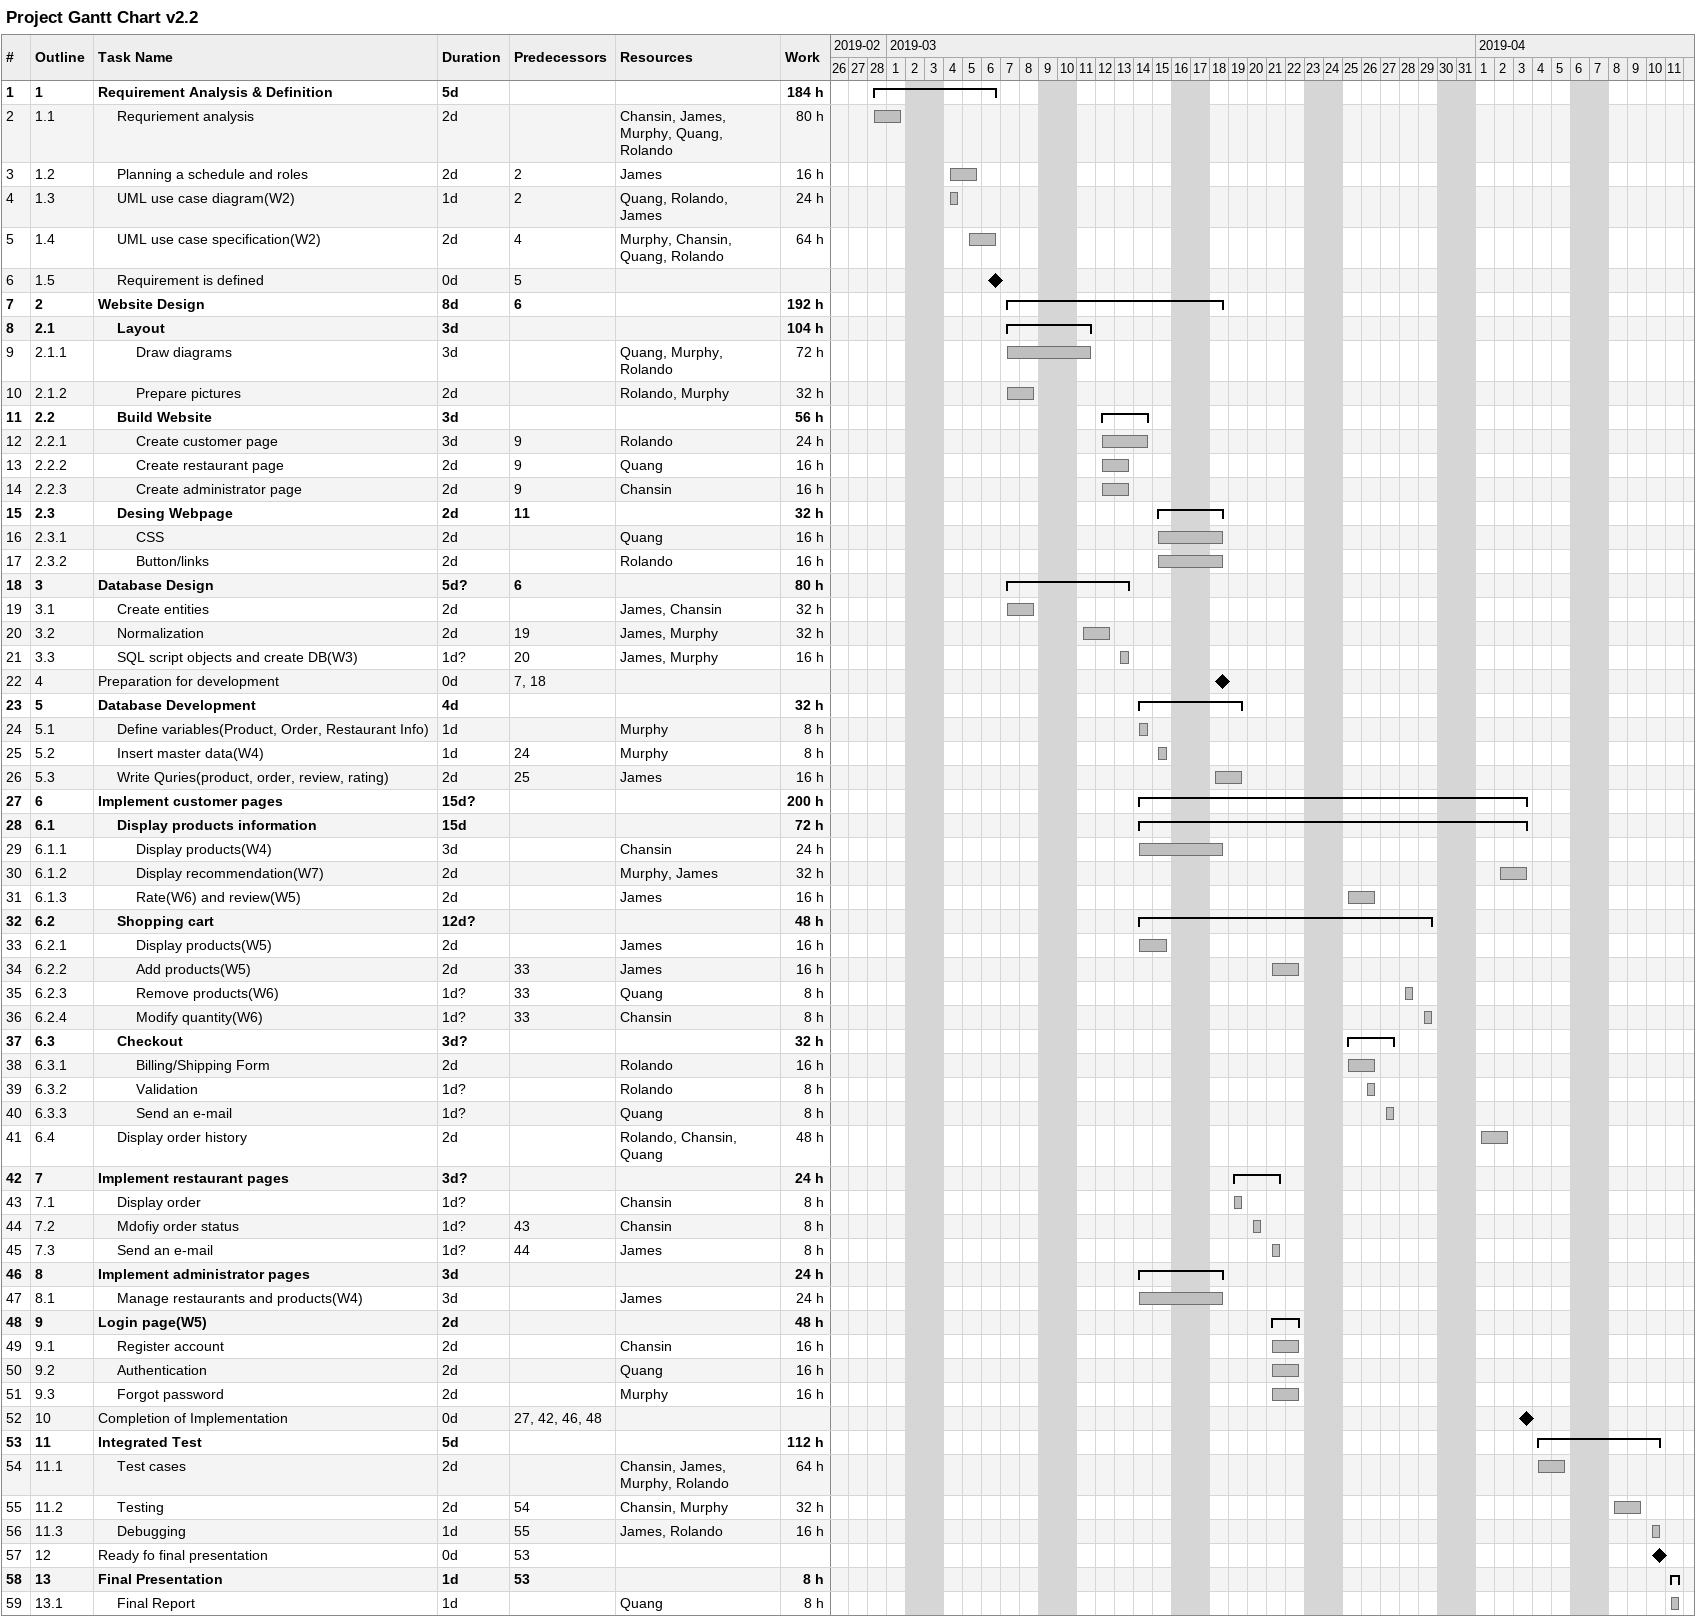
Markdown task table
Project Gantt Chart v2.2

| ID | WBS | Task | Duration | Start | Finish | Predecessors | Resources | Work (h) |
|---|---|---|---|---|---|---|---|---|
| 1 | 1 | **Requirement Analysis & Definition** | 5d | 2019-02-28 | 2019-03-06 |  |  | 184 |
| 2 | 1.1 | Requriement analysis | 2d | 2019-02-28 | 2019-03-01 |  | Chansin, James, Murphy, Quang, Rolando | 80 |
| 3 | 1.2 | Planning a schedule and roles | 2d | 2019-03-04 | 2019-03-05 | 2 | James | 16 |
| 4 | 1.3 | UML use case diagram(W2) | 1d | 2019-03-04 | 2019-03-04 | 2 | Quang, Rolando, James | 24 |
| 5 | 1.4 | UML use case specification(W2) | 2d | 2019-03-05 | 2019-03-06 | 4 | Murphy, Chansin, Quang, Rolando | 64 |
| 6 | 1.5 | Requirement is defined | 0d | 2019-03-06 | 2019-03-06 | 5 |  |  |
| 7 | 2 | **Website Design** | 8d | 2019-03-07 | 2019-03-18 | 6 |  | 192 |
| 8 | 2.1 | **Layout** | 3d | 2019-03-07 | 2019-03-11 |  |  | 104 |
| 9 | 2.1.1 | Draw diagrams | 3d | 2019-03-07 | 2019-03-11 |  | Quang, Murphy, Rolando | 72 |
| 10 | 2.1.2 | Prepare pictures | 2d | 2019-03-07 | 2019-03-08 |  | Rolando, Murphy | 32 |
| 11 | 2.2 | **Build Website** | 3d | 2019-03-12 | 2019-03-14 |  |  | 56 |
| 12 | 2.2.1 | Create customer page | 3d | 2019-03-12 | 2019-03-14 | 9 | Rolando | 24 |
| 13 | 2.2.2 | Create restaurant page | 2d | 2019-03-12 | 2019-03-13 | 9 | Quang | 16 |
| 14 | 2.2.3 | Create administrator page | 2d | 2019-03-12 | 2019-03-13 | 9 | Chansin | 16 |
| 15 | 2.3 | **Desing Webpage** | 2d | 2019-03-15 | 2019-03-18 | 11 |  | 32 |
| 16 | 2.3.1 | CSS | 2d | 2019-03-15 | 2019-03-18 |  | Quang | 16 |
| 17 | 2.3.2 | Button/links | 2d | 2019-03-15 | 2019-03-18 |  | Rolando | 16 |
| 18 | 3 | **Database Design** | 5d? | 2019-03-07 | 2019-03-13 | 6 |  | 80 |
| 19 | 3.1 | Create entities | 2d | 2019-03-07 | 2019-03-08 |  | James, Chansin | 32 |
| 20 | 3.2 | Normalization | 2d | 2019-03-11 | 2019-03-12 | 19 | James, Murphy | 32 |
| 21 | 3.3 | SQL script objects and create DB(W3) | 1d? | 2019-03-13 | 2019-03-13 | 20 | James, Murphy | 16 |
| 22 | 4 | Preparation for development | 0d | 2019-03-18 | 2019-03-18 | 7, 18 |  |  |
| 23 | 5 | **Database Development** | 4d | 2019-03-14 | 2019-03-19 |  |  | 32 |
| 24 | 5.1 | Define variables(Product, Order, Restaurant Info) | 1d | 2019-03-14 | 2019-03-14 |  | Murphy | 8 |
| 25 | 5.2 | Insert master data(W4) | 1d | 2019-03-15 | 2019-03-15 | 24 | Murphy | 8 |
| 26 | 5.3 | Write Quries(product, order, review, rating) | 2d | 2019-03-18 | 2019-03-19 | 25 | James | 16 |
| 27 | 6 | **Implement customer pages** | 15d? | 2019-03-14 | 2019-04-03 |  |  | 200 |
| 28 | 6.1 | **Display products information** | 15d | 2019-03-14 | 2019-04-03 |  |  | 72 |
| 29 | 6.1.1 | Display products(W4) | 3d | 2019-03-14 | 2019-03-18 |  | Chansin | 24 |
| 30 | 6.1.2 | Display recommendation(W7) | 2d | 2019-04-02 | 2019-04-03 |  | Murphy, James | 32 |
| 31 | 6.1.3 | Rate(W6) and review(W5) | 2d | 2019-03-25 | 2019-03-26 |  | James | 16 |
| 32 | 6.2 | **Shopping cart** | 12d? | 2019-03-14 | 2019-03-29 |  |  | 48 |
| 33 | 6.2.1 | Display products(W5) | 2d | 2019-03-14 | 2019-03-15 |  | James | 16 |
| 34 | 6.2.2 | Add products(W5) | 2d | 2019-03-21 | 2019-03-22 | 33 | James | 16 |
| 35 | 6.2.3 | Remove products(W6) | 1d? | 2019-03-28 | 2019-03-28 | 33 | Quang | 8 |
| 36 | 6.2.4 | Modify quantity(W6) | 1d? | 2019-03-29 | 2019-03-29 | 33 | Chansin | 8 |
| 37 | 6.3 | **Checkout** | 3d? | 2019-03-25 | 2019-03-27 |  |  | 32 |
| 38 | 6.3.1 | Billing/Shipping Form | 2d | 2019-03-25 | 2019-03-26 |  | Rolando | 16 |
| 39 | 6.3.2 | Validation | 1d? | 2019-03-26 | 2019-03-26 |  | Rolando | 8 |
| 40 | 6.3.3 | Send an e-mail | 1d? | 2019-03-27 | 2019-03-27 |  | Quang | 8 |
| 41 | 6.4 | Display order history | 2d | 2019-04-01 | 2019-04-02 |  | Rolando, Chansin, Quang | 48 |
| 42 | 7 | **Implement restaurant pages** | 3d? | 2019-03-19 | 2019-03-21 |  |  | 24 |
| 43 | 7.1 | Display order | 1d? | 2019-03-19 | 2019-03-19 |  | Chansin | 8 |
| 44 | 7.2 | Mdofiy order status | 1d? | 2019-03-20 | 2019-03-20 | 43 | Chansin | 8 |
| 45 | 7.3 | Send an e-mail | 1d? | 2019-03-21 | 2019-03-21 | 44 | James | 8 |
| 46 | 8 | **Implement administrator pages** | 3d | 2019-03-14 | 2019-03-18 |  |  | 24 |
| 47 | 8.1 | Manage restaurants and products(W4) | 3d | 2019-03-14 | 2019-03-18 |  | James | 24 |
| 48 | 9 | **Login page(W5)** | 2d | 2019-03-21 | 2019-03-22 |  |  | 48 |
| 49 | 9.1 | Register account | 2d | 2019-03-21 | 2019-03-22 |  | Chansin | 16 |
| 50 | 9.2 | Authentication | 2d | 2019-03-21 | 2019-03-22 |  | Quang | 16 |
| 51 | 9.3 | Forgot password | 2d | 2019-03-21 | 2019-03-22 |  | Murphy | 16 |
| 52 | 10 | Completion of Implementation | 0d | 2019-04-03 | 2019-04-03 | 27, 42, 46, 48 |  |  |
| 53 | 11 | **Integrated Test** | 5d | 2019-04-04 | 2019-04-10 |  |  | 112 |
| 54 | 11.1 | Test cases | 2d | 2019-04-04 | 2019-04-05 |  | Chansin, James, Murphy, Rolando | 64 |
| 55 | 11.2 | Testing | 2d | 2019-04-08 | 2019-04-09 | 54 | Chansin, Murphy | 32 |
| 56 | 11.3 | Debugging | 1d | 2019-04-10 | 2019-04-10 | 55 | James, Rolando | 16 |
| 57 | 12 | Ready fo final presentation | 0d | 2019-04-10 | 2019-04-10 | 53 |  |  |
| 58 | 13 | **Final Presentation** | 1d | 2019-04-11 | 2019-04-11 | 53 |  | 8 |
| 59 | 13.1 | Final Report | 1d | 2019-04-11 | 2019-04-11 |  | Quang | 8 |
